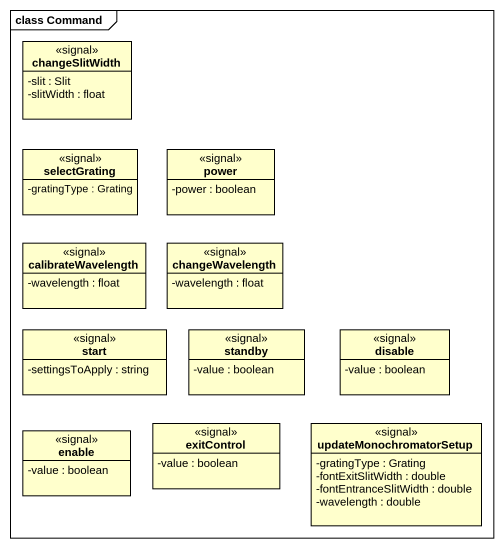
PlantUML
@startuml
mainframe class Command
hide circle
hide empty members
skinparam classAttributeIconSize 0
class changeSlitWidth <<signal>> {
  -slit : Slit
  -slitWidth : float
}
class selectGrating <<signal>> {
  -gratingType : Grating
}
class power <<signal>> {
  -power : boolean
}
class calibrateWavelength <<signal>> {
  -wavelength : float
}
class changeWavelength <<signal>> {
  -wavelength : float
}
class "start" as start_ <<signal>> {
  -settingsToApply : string
}
class standby <<signal>> {
  -value : boolean
}
class disable <<signal>> {
  -value : boolean
}
class exitControl <<signal>> {
  -value : boolean
}
class updateMonochromatorSetup <<signal>> {
  -gratingType : Grating
  -fontExitSlitWidth : double
  -fontEntranceSlitWidth : double
  -wavelength : double
}
class enable <<signal>> {
  -value : boolean
}
@enduml
